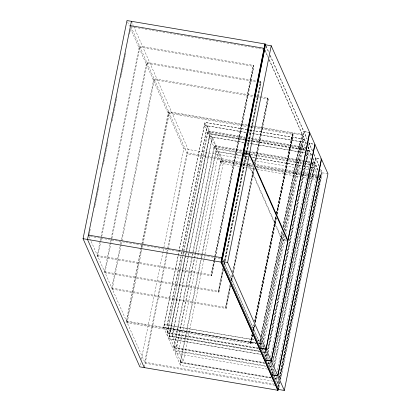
<?xml version="1.0" encoding="UTF-8"?>
<svg xmlns="http://www.w3.org/2000/svg" width="411" height="411" viewBox="0 0 411 411"><rect width="100%" height="100%" fill="white"/><g stroke="black" fill="none" stroke-linecap="round" stroke-linejoin="round"><path stroke-width="0.31" stroke-dasharray="2.06 1.54" d="M89.223 234.249L88.843 236.135L221.123 258.576M89.346 233.618L89.726 231.732M89.855 231.105L90.235 229.22M94.54 207.838L94.915 205.947M95.044 205.32L95.424 203.435M95.552 202.803L95.933 200.917M96.056 200.291L96.436 198.4M96.564 197.773L96.945 195.888M97.068 195.256L97.448 193.37M97.577 192.744L97.957 190.853M98.08 190.226L98.46 188.341M98.589 187.709L98.969 185.823M103.274 164.441L103.654 162.556M103.778 161.924L104.158 160.038M104.286 159.411L104.666 157.526M104.795 156.894L105.17 155.009M105.298 154.382L105.678 152.491M105.807 151.865L106.187 149.979M106.31 149.347L106.69 147.462M106.819 146.835L107.199 144.944M107.322 144.318L107.703 142.432M112.008 121.05L112.388 119.159M112.516 118.532L112.897 116.647M113.02 116.015L113.4 114.13M113.528 113.503L113.909 111.617M114.032 110.985L114.412 109.1M114.541 108.468L114.921 106.583M115.049 105.956L115.424 104.07M115.553 103.438L115.933 101.553M116.061 100.926L116.441 99.036M116.565 98.409L116.945 96.523M120.742 77.653L121.122 75.768M121.25 75.141L121.63 73.25M121.759 72.624L122.134 70.738M122.262 70.106L122.642 68.221M122.771 67.594L123.151 65.703M123.274 65.077L123.654 63.191M123.783 62.559L124.163 60.674M124.286 60.047L124.667 58.162M124.795 57.53L125.175 55.644M125.304 55.012L125.679 53.127M129.48 34.262L129.861 32.377M129.984 31.745L130.364 29.859M214.732 260.738L211.691 275.832L97.726 256.5L97.263 255.452L139.421 46.032L253.382 65.364L253.849 66.412L215.744 255.709M97.726 256.5L100.767 241.406M100.895 240.774L101.651 237.003M101.779 236.376L139.884 47.08L139.421 46.032M223.476 269.503L218.919 292.144L104.954 272.812L104.492 271.763L110.312 242.834M110.441 242.202L146.65 62.338L256.67 81.008M104.954 272.812L111.792 238.848M111.92 238.221L147.112 63.392L146.65 62.338M230.705 285.815L226.148 308.456L112.182 289.123L111.72 288.07L120.454 244.679M120.582 244.052L121.343 240.276M121.466 239.649L153.878 78.65L253.782 95.599M112.182 289.123L121.045 245.1M121.173 244.468L154.341 79.698L153.878 78.65M252.56 334.97L250.787 343.776L127.107 322.789L126.331 321.042L141.014 248.09M141.143 247.463L168.489 111.622L247.602 125.047M141.451 248.162L126.639 321.741L256.392 343.755M141.579 247.535L168.798 112.321L247.915 125.745M127.107 322.789L141.79 249.842M142.298 247.324L169.26 113.369L168.489 111.622M140.228 364.968L140.737 362.451M141.369 359.312L163.008 251.809M163.136 251.178L183.763 148.705L130.6 28.744M166.732 252.77L144.703 362.194L274.456 384.208M166.856 252.138L186.861 152.774L240.661 161.903M144.415 366.977L168.084 249.415M168.207 248.789L188.202 149.46L133.488 25.985M259.788 351.667L167.441 335.998L163.645 327.433L178.025 256.017M178.148 255.39L204.925 122.375L246.672 129.46M178.076 256.135L163.696 327.552L256.675 343.324M178.199 255.508L204.976 122.493L246.723 129.578M180.984 256.521L167.195 325.029L170.293 332.021L167.328 331.518M181.487 254.008L207.298 125.787L210.396 132.779L186.609 250.941M167.246 325.147L181.035 256.639M181.544 254.121L207.355 125.905M258.524 348.636L167.447 333.187L167.133 332.489L207.632 131.309L244.951 137.639M167.447 333.187L183.136 255.226M183.265 254.599L207.945 132.008L207.632 131.309M167.441 335.998L168.027 333.09L164.23 324.526L254.049 339.763M244.822 140.074L208.136 133.847L208.721 130.939L204.925 122.375M266.318 366.401L173.971 350.737L168.628 338.679L185.916 252.806M186.044 252.174L209.908 133.621L246.595 139.843M185.967 252.919L168.68 338.792L261.026 354.462M186.476 250.407L209.959 133.739L244.745 139.637M170.293 332.021L186.486 251.568M172.224 336.388L189.307 251.537M189.435 250.91L212.333 137.146M265.054 363.375L173.976 347.922L173.668 347.223L214.167 146.044L242.629 150.873M173.976 347.922L192.327 256.762M192.451 256.135L214.475 146.742L214.167 146.044M173.971 350.737L174.557 347.829L169.214 335.772L259.66 351.112M241.863 153.2L214.665 148.587L215.251 145.679L209.908 133.621M175.173 353.45L195.102 254.342M195.246 253.751L216.438 148.361L242.387 152.794M173.863 346.257L176.822 346.756L195.672 253.109M195.8 252.477L216.931 147.518L212.282 137.033L172.173 336.27L176.822 346.756M270.952 378.007L180.506 362.661L180.198 361.963L220.697 160.783L239.67 164.004M180.506 362.661L201.513 258.298M201.642 257.671L221.005 161.482L220.697 160.783M272.847 381.141L180.506 365.477L181.092 362.564L175.744 350.506L266.21 365.888M239.541 166.44L221.195 163.326L221.781 160.418L216.438 148.361M180.393 360.992L183.352 361.495L204.863 254.645M204.986 254.019L223.461 162.253L218.811 151.767L178.723 351.045L183.352 361.495M213.992 260.297L211.079 274.759L211.542 275.807L214.583 260.713M214.116 259.665L253.238 65.339L253.7 66.387L215.595 255.683M211.691 275.832L211.228 274.784L214.136 260.322M214.265 259.69L253.382 65.364M214.706 260.086L215.467 256.31M214.855 260.112L215.616 256.336M222.993 267.802L218.308 291.07L218.77 292.118L223.327 269.477M223.877 263.4L224.257 261.514M224.385 260.882L246.03 153.344M246.158 152.712L260.466 81.65L260.928 82.698L246.877 152.507M218.919 292.144L218.457 291.096L223.014 268.455M224.026 263.425L224.406 261.54M224.529 260.908L246.179 153.37M246.307 152.738L260.61 81.676L259.197 81.435M224.339 264.448L224.596 263.189M225.1 260.677L246.749 153.133M224.488 264.473L224.745 263.215M225.249 260.697L246.898 153.159M247.026 152.532L261.077 82.724L260.61 81.676M230.217 284.114L225.536 307.382L225.999 308.43L230.556 285.789M231.105 279.711L232.117 274.676M232.749 271.532L253.767 167.138M254.527 163.367L267.689 97.962L268.157 99.01L254.99 164.415M226.148 308.456L225.68 307.407L230.114 285.393M231.126 280.364L232.266 274.702M232.77 272.19L253.787 167.791M254.676 163.388L267.838 97.988L260.738 96.78M231.568 280.759L232.585 275.73M233.217 272.58L254.358 167.56M231.717 280.785L232.729 275.75M233.237 273.238L254.378 168.212M255.139 164.441L268.306 99.036L267.838 97.988M252.097 333.922L250.325 342.728L250.864 343.95L252.786 335.171M252.981 329.519L253.993 324.49M254.625 321.345L275.894 215.688M276.403 213.175L292.478 133.303L293.022 134.531L276.942 214.398M252.174 334.097L250.402 342.902L251.013 343.976M253.186 329.067L254.07 324.664M254.83 320.888L275.848 216.494M276.48 213.35L292.704 133.503L293.171 134.551L277.091 214.424M250.546 342.923L252.195 334.749M253.335 329.088L254.219 324.69M254.851 321.541L275.992 216.52M276.629 213.376L292.704 133.503M253.443 330.567L254.46 325.538M255.092 322.394L276.362 216.736M276.865 214.223L292.945 134.356L250.032 127.076M250.864 343.95L252.637 335.145M253.525 330.742L254.537 325.712M255.298 321.936L276.439 216.91M253.669 330.768L254.681 325.738M255.318 322.594L276.459 217.568M260.446 338.248L259.942 340.765L263.04 347.752L263.543 345.24M260.954 335.736L282.085 230.771M282.968 226.374L300.051 141.523L303.148 148.515L285.943 233.993M259.993 340.878L260.502 338.366M261.006 335.854L282.136 230.89M283.02 226.492L300.102 141.641M260.764 339.296L259.88 343.699L260.189 344.397L260.949 340.627M261.273 336.784L282.542 231.131M283.302 227.355L302.039 134.279L250.135 125.473M261.581 337.482L282.722 232.456M283.611 228.054L302.347 134.978L302.039 134.279M260.471 347.557L261.607 341.906M262.239 338.767L282.085 240.204L248.342 164.066M286.01 240.116L282.229 239.474L283.492 233.196M284.124 230.057L303.965 131.494L309.642 132.455M260.425 348.358L261.689 342.08M262.444 338.31L283.559 233.417M284.191 230.278L304.042 131.669L308.456 132.419M263.867 347.67L262.316 344.177L262.552 343.01M284.16 235.673L262.901 341.264L257.841 340.406M285.044 231.275L303.595 139.118L254.892 130.852M284.212 235.791L262.953 341.382L257.892 340.524M285.095 231.393L303.647 139.231L254.943 130.97M264.052 342.728L285.183 237.764M265.306 350.121L264.925 352.006L268.296 359.61M264.977 352.124L265.48 349.607M265.84 358.757L266.852 353.732M267.607 349.961L309.206 143.321L314.883 144.282M265.789 359.558L267.052 353.275M267.684 350.136L309.283 143.496L313.696 144.24M269.113 359.512L267.299 355.417L267.535 354.256M307.315 150.143L308.579 150.359L267.885 352.51L262.824 351.652M267.818 353.208L267.35 355.536L264.823 355.104M270.71 356.835L309.678 163.254L306.103 155.188M271.835 364.86L271.471 366.782L274.815 374.329M272.483 361.752L311.564 167.503L316.208 177.989L277.112 372.202M272.786 361.737L312.833 162.787L310.937 162.463M272.899 363.406L313.146 163.486L312.833 162.787M312.072 165.114L313.336 165.325L313.922 162.417L312.915 160.141M272.37 373.491L273.253 369.099M274.014 365.328L315.735 158.055L321.412 159.021M272.195 374.924L273.459 368.641M274.091 365.502L315.818 158.23L320.857 159.088M274.43 367.28L315.109 165.099L311.944 164.559M278.992 378.074L319.368 177.521L317.467 177.203M279.557 377.514L319.676 178.22L319.368 177.521M279.012 381.079L278.252 384.85L279.161 381.105M279.773 377.303L320.41 175.43M279.922 377.329L320.559 175.456L317.878 175.004M276.644 381.783L279.172 382.215L279.408 381.048M318.602 179.848L319.866 180.064L320.452 177.156L319.183 174.295M278.468 387.147L279.475 382.127M280.112 378.983L321.751 172.117L320.457 169.193M278.612 387.172L279.624 382.153M280.256 379.009L321.9 172.142L318.587 171.582M279.028 387.604L280.04 382.579M280.543 380.067L322.27 172.795L320.462 168.715M130.996 26.715L263.281 49.156M139.884 47.08L253.849 66.412M147.112 63.392L256.5 81.948M259.033 82.375L261.077 82.724M256.31 96.03L260.106 96.672M154.341 79.698L252.981 96.436M256.14 96.97L268.306 99.036M250.201 126.131L302.347 134.978M169.26 113.369L247.509 126.645M249.831 129.994L254.26 130.749M249.251 130.004L254.311 130.862M246.086 132.368L204.339 125.288L208.136 133.847M248.614 132.799L303.01 142.026L306.108 149.018L303.148 148.515M204.39 125.401L246.138 132.486M248.665 132.912L252.462 133.56M253.094 133.667L303.061 142.144M208.721 130.939L245.408 137.166M247.936 137.593L305.491 147.359M247.479 138.065L305.671 147.939M207.945 132.008L245.259 138.337M247.792 138.764L251.583 139.411M252.22 139.519L305.979 148.638M207.437 132.275L210.396 132.779M247.227 139.951L252.287 140.809M252.919 140.916L306.678 150.036M247.278 140.069L252.339 140.927M252.971 141.035L306.734 150.154M307.366 150.262L308.63 150.477L267.936 352.628L262.876 351.765M247.35 140.5L252.411 141.358M253.042 141.466L306.174 150.483M244.108 142.432L209.322 136.529L214.665 148.587M246.641 142.858L251.702 143.716M252.333 143.824L307.993 153.267L310.85 159.72M209.374 136.647L244.16 142.545M246.692 142.977L250.489 143.619M251.121 143.727L308.045 153.385M215.251 145.679L242.449 150.292M244.977 150.724L310.125 161.775M312.658 162.201L313.922 162.417M245.156 151.305L248.953 151.947M249.585 152.055L310.305 162.355M214.475 146.742L242.305 151.464M244.833 151.895L248.629 152.538M249.261 152.645L303.025 161.764M303.657 161.872L310.613 163.054M311.245 163.162L313.146 163.486M213.972 147.015L216.931 147.518M309.678 163.254L311.456 163.552M250.592 154.151L303.739 163.203M304.356 163.275L311.327 164.487M250.72 154.706L309.54 164.683M241.154 155.558L215.852 151.269L221.195 163.326M244.314 156.098L248.11 156.74L244.329 156.129M252.539 157.49L303.138 166.075M303.77 166.183L310.726 167.364M311.363 167.472L314.523 168.007L317.626 175.009M215.867 151.305L241.17 155.594M252.554 157.526L301.89 165.895M302.522 166.003L309.478 167.185M310.11 167.292L314.538 168.042M183.763 148.705L240.738 158.374M243.271 158.8L250.864 160.09M253.397 160.521L301.499 168.68M302.131 168.787L308.461 169.861M310.993 170.293L317.955 171.474M322.27 172.795L327.942 173.755M243.194 162.33L246.359 162.869M248.886 163.301L252.688 163.943M253.32 164.051L300.79 172.101M301.422 172.209L317.246 174.896M240.492 162.843L187.324 153.822L131.052 26.838M241.123 162.951L253.15 164.991M253.782 165.099L307.582 174.223M308.214 174.331L317.076 175.836M317.708 175.944L321.022 176.504L319.465 172.995M221.781 160.418L240.127 163.527M242.654 163.958L246.451 164.6M247.083 164.708L253.407 165.782M255.94 166.214L307.803 175.009M308.435 175.117L317.292 176.622M317.924 176.725L320.452 177.156M242.202 164.431L253.587 166.363M256.115 166.794L300.39 174.305M301.022 174.413L316.835 177.095M221.005 161.482L239.978 164.703M242.511 165.13L246.307 165.777M246.939 165.88L253.895 167.061M257.06 167.601L300.066 174.896M300.698 175.004L307.659 176.18M308.291 176.288L319.676 178.22M220.502 161.754L223.461 162.253M316.208 177.989L317.986 178.292M242.069 166.866L247.129 167.724M247.761 167.832L254.717 169.013M257.25 169.44L308.481 178.133M309.113 178.24L317.97 179.741M282.085 240.204L287.757 241.165M97.263 255.452L211.228 274.784M104.492 271.763L218.457 291.096M111.72 288.07L225.68 307.407M164.282 324.644L254.101 339.882M126.331 321.042L256.084 343.057M163.645 327.433L255.991 343.103M259.156 343.637L262.316 344.177M259.207 343.755L262.367 344.29M167.133 332.489L258.216 347.937M168.027 333.09L258.473 348.436M169.265 335.885L259.711 351.23M262.948 352.201L266.112 352.736L264.864 349.92M168.628 338.679L260.975 354.344M264.134 354.883L267.299 355.417M269.57 362.492L271.347 362.795M173.668 347.223L264.746 362.677M267.91 363.211L272.334 363.966M174.557 347.829L264.371 363.067M268.167 363.709L271.964 364.352M268.219 363.91L272.647 364.665M269.354 366.386L273.798 367.172M269.477 366.941L272.642 367.475L270.125 361.788M267.52 369.119L175.158 353.414L180.506 365.477M270.669 369.617L273.844 370.193M276.1 377.231L277.286 377.432M180.198 361.963L271.275 377.416M274.44 377.95L278.869 378.701M181.092 362.564L271.537 377.909M274.697 378.449L278.494 379.091M274.748 378.649L279.177 379.399M274.918 385.256L145.165 363.242L90.97 240.938M266.076 45.986L269.19 53.014M270.227 55.357L307.12 138.784M308.692 142.155L312.899 151.649M313.86 154.002L319.049 165.705M265.999 46.299L268.851 52.736M270.145 55.665L307.233 139.344M308.784 142.858L312.679 151.633M313.973 154.562L319.157 166.265M264.751 49.52L268.121 57.124M269.159 59.467L306.498 143.737M307.798 146.66L311.944 156.026M312.982 158.363L318.427 170.652M265.121 50.666L268.234 57.684M269.267 60.027L306.354 143.711M307.649 146.635L311.8 156M312.838 158.338L318.284 170.627M319.578 173.555L320.873 176.478M303.595 139.118L306.144 144.862M308.579 150.359L311.399 156.73M315.109 165.099L317.914 171.433M312.329 163.054L313.336 165.325M318.597 177.203L319.866 180.064M244.334 153.966L247.191 160.408M248.747 163.922L282.229 239.474M244.191 154.695L247.047 161.138M131.412 21.305L133.226 25.4M127.492 21.721L129.563 26.402M273.829 370.157L276.382 375.916M276.634 376.486L279.172 382.215M222.592 258.94L223.368 260.692M223.63 261.278L262.007 347.891M262.269 348.471L267.196 359.594M268.234 361.932L273.68 374.221M273.937 374.806L278.863 385.924L273.788 374.781M222.962 260.086L261.864 347.865M262.12 348.451L267.047 359.568M268.085 361.906L273.531 374.195M88.894 236.258L90.708 240.353"/><path stroke-width="0.62" d="M278.488 387.794L277.985 390.291L139.848 366.853L83.058 238.699L126.973 20.55L265.11 43.987L265.629 45.153M131.412 21.305L87.497 239.449L144.292 367.609M277.985 390.291L221.195 262.131L265.11 43.987M243.533 153.765L243.785 152.512M221.935 261.504L243.672 153.524L249.343 154.485L287.757 241.165L266.02 349.15L260.343 348.184L221.935 261.504L227.607 262.47L266.02 349.15M244.334 153.966L243.815 152.794L265.552 44.814L271.229 45.775L309.642 132.455L287.9 240.44L249.492 153.76L271.229 45.775M227.607 262.47L249.343 154.485M266.097 349.324L309.719 132.63L314.883 144.282L271.26 360.976L265.583 360.01L260.425 348.358L266.097 349.324L271.26 360.976M271.337 361.151L314.96 144.456L321.412 159.021L277.79 375.711L272.118 374.75L265.665 360.185L271.337 361.151L277.79 375.711M277.867 375.885L321.489 159.196L327.942 173.755L284.32 390.45L278.648 389.489L272.195 374.924L277.867 375.885L284.32 390.45M130.534 25.667L264.232 48.349L264.751 49.52M264.545 49.371L222.392 258.791M243.815 152.794L249.492 153.76M88.375 235.087L222.074 257.769L222.592 258.94M83.058 238.699L221.195 262.131M265.48 45.133L264.961 43.962L221.046 262.105L277.841 390.265"/></g></svg>
